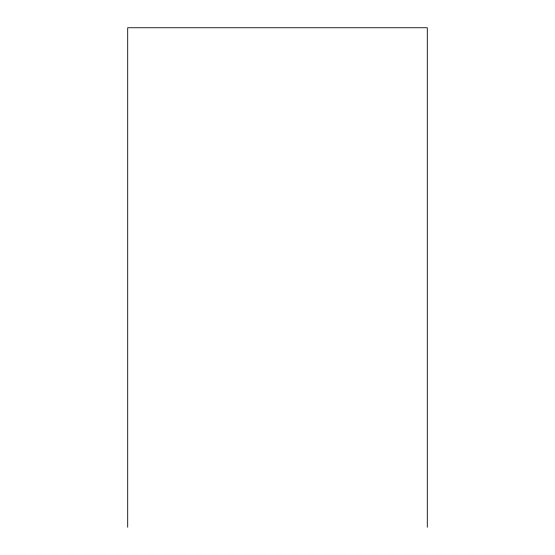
<?xml version="1.0" encoding="UTF-8"?>
<svg xmlns="http://www.w3.org/2000/svg" width="555" height="555" viewBox="0 0 555 555"><rect width="100%" height="100%" fill="white"/><g stroke="black" fill="none" stroke-linecap="round" stroke-linejoin="round"><path stroke-width="0.83" d="M427.301 527.25L427.301 27.75L127.699 27.75L127.699 527.25"/></g></svg>
